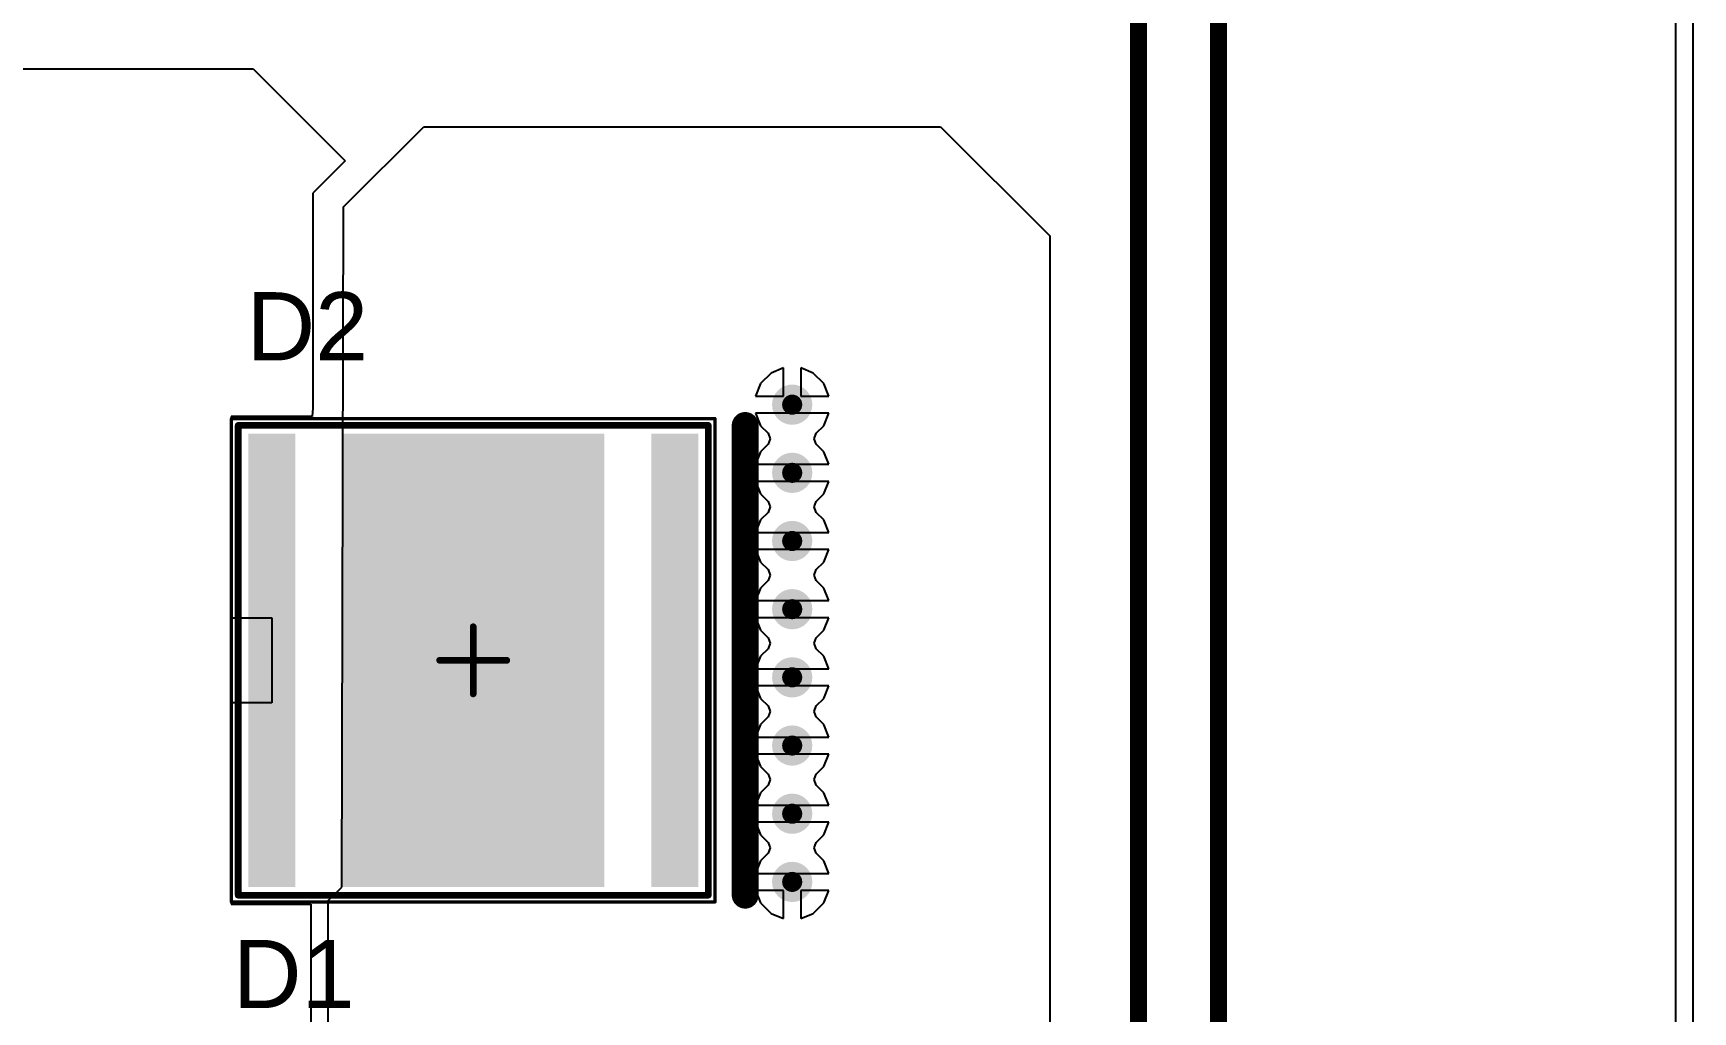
# Model space of a CAD drawing. Header units: inches. Extents: x 0 to 6, y 0 to 4.
# Drawn here: x 1.752 to 2.725, y 0.784 to 1.358 of the extents above; entities that cross this region are included whole.
import ezdxf

# ---------------------------------------------------------------- set-up
doc = ezdxf.new("R2010")
doc.units = ezdxf.units.IN
doc.header["$MEASUREMENT"] = 0
for name, color, linetype in [('Bottom Layer', 5, 'Continuous'), ('Multi-Layer', 9, 'Continuous'), ('Top 3D Body', 56, 'Continuous'), ('Top Courtyard', 56, 'Continuous'), ('Top Layer', 1, 'Continuous'), ('Top Overlay', 2, 'Continuous'), ('Top Paste', 8, 'Continuous'), ('Top Solder', 216, 'Continuous'), ('Via Holes', 16, 'Continuous')]:
    doc.layers.add(name, color=color, linetype=linetype)
doc.styles.add('Arial', font='', dxfattribs={"height": 0.2})
doc.styles.get('Arial').set_extended_font_data('Arial')

# ---------------------------------------------------------------- blocks, each defined once
blk = doc.blocks.new('CREE_MK_R_2_V_9')
at = {"layer": 'Top Layer'}
for points in [[(-0.13189, 0.13307), (-0.10433, 0.13307), (-0.10433, -0.13307), (-0.13189, -0.13307)], [(-0.07677, 0.13307), (0.07677, 0.13307), (0.07677, -0.13307), (-0.07677, -0.13307)], [(0.10433, 0.13307), (0.13189, 0.13307), (0.13189, -0.13307), (0.10433, -0.13307)]]:
    blk.add_hatch(color=1, dxfattribs=at).paths.add_polyline_path(points)
at = {"layer": 'Top Paste'}
for points in [[(-0.13189, 0.13307), (-0.10433, 0.13307), (-0.10433, -0.13307), (-0.13189, -0.13307)], [(-0.07677, 0.13307), (0.07677, 0.13307), (0.07677, -0.13307), (-0.07677, -0.13307)], [(0.10433, 0.13307), (0.13189, 0.13307), (0.13189, -0.13307), (0.10433, -0.13307)]]:
    blk.add_hatch(color=8, dxfattribs=at).paths.add_polyline_path(points)
at = {"layer": 'Top Solder'}
for points in [[(-0.13189, 0.13307), (-0.10433, 0.13307), (-0.10433, -0.13307), (-0.13189, -0.13307)], [(-0.07677, 0.13307), (0.07677, 0.13307), (0.07677, -0.13307), (-0.07677, -0.13307)], [(0.10433, 0.13307), (0.13189, 0.13307), (0.13189, -0.13307), (0.10433, -0.13307)]]:
    blk.add_hatch(color=216, dxfattribs=at).paths.add_polyline_path(points)
at = {"layer": 'Top 3D Body'}
for points in [[(-0.1378, -0.1378, 0.00394, 0.00394, 0), (-0.1378, 0.1378, 0.00394, 0.00394, 0)], [(-0.1378, 0.1378, 0.00394, 0.00394, 0), (0.1378, 0.1378, 0.00394, 0.00394, 0)], [(0.1378, -0.1378, 0.00394, 0.00394, 0), (0.1378, 0.1378, 0.00394, 0.00394, 0)], [(-0.1378, -0.1378, 0.00394, 0.00394, 0), (0.1378, -0.1378, 0.00394, 0.00394, 0)]]:
    blk.add_lwpolyline(points, format="xyseb", dxfattribs=at)
for points in [[(-0.13878, 0.1378, 0.00197, 0.00197, 1), (-0.13681, 0.1378, 0.00197, 0.00197, 1)], [(-0.13878, 0.1378, 0.00197, 0.00197, 1), (-0.13681, 0.1378, 0.00197, 0.00197, 1)], [(0.13681, 0.1378, 0.00197, 0.00197, 1), (0.13878, 0.1378, 0.00197, 0.00197, 1)], [(0.13681, 0.1378, 0.00197, 0.00197, 1), (0.13878, 0.1378, 0.00197, 0.00197, 1)], [(-0.13878, -0.1378, 0.00197, 0.00197, 1), (-0.13681, -0.1378, 0.00197, 0.00197, 1)], [(-0.13878, -0.1378, 0.00197, 0.00197, 1), (-0.13681, -0.1378, 0.00197, 0.00197, 1)], [(0.13681, -0.1378, 0.00197, 0.00197, 1), (0.13878, -0.1378, 0.00197, 0.00197, 1)], [(0.13681, -0.1378, 0.00197, 0.00197, 1), (0.13878, -0.1378, 0.00197, 0.00197, 1)]]:
    blk.add_lwpolyline(points, format="xyseb", close=True, dxfattribs=at)
at = {"layer": 'Top Courtyard'}
for points in [[(-0.14173, -0.14173, 0.00197, 0.00197, 0), (-0.14173, 0.14173, 0.00197, 0.00197, 0)], [(-0.14173, 0.14173, 0.00197, 0.00197, 0), (0.14173, 0.14173, 0.00197, 0.00197, 0)], [(0.14173, -0.14173, 0.00197, 0.00197, 0), (0.14173, 0.14173, 0.00197, 0.00197, 0)], [(0, -0.01969, 0.00394, 0.00394, 0), (0, 0.01969, 0.00394, 0.00394, 0)], [(-0.01969, 0, 0.00394, 0.00394, 0), (0.01969, 0, 0.00394, 0.00394, 0)], [(-0.14173, -0.14173, 0.00197, 0.00197, 0), (0.14173, -0.14173, 0.00197, 0.00197, 0)]]:
    blk.add_lwpolyline(points, format="xyseb", dxfattribs=at)
for points in [[(-0.14222, 0.14173, 0.000984, 0.000984, 1), (-0.14124, 0.14173, 0.000984, 0.000984, 1)], [(-0.14222, 0.14173, 0.000984, 0.000984, 1), (-0.14124, 0.14173, 0.000984, 0.000984, 1)], [(0.14124, 0.14173, 0.000984, 0.000984, 1), (0.14222, 0.14173, 0.000984, 0.000984, 1)], [(0.14124, 0.14173, 0.000984, 0.000984, 1), (0.14222, 0.14173, 0.000984, 0.000984, 1)], [(-0.00098, 0.01969, 0.00197, 0.00197, 1), (0.00098, 0.01969, 0.00197, 0.00197, 1)], [(-0.02067, 0, 0.00197, 0.00197, 1), (-0.0187, 0, 0.00197, 0.00197, 1)], [(0.0187, 0, 0.00197, 0.00197, 1), (0.02067, 0, 0.00197, 0.00197, 1)], [(-0.00098, -0.01969, 0.00197, 0.00197, 1), (0.00098, -0.01969, 0.00197, 0.00197, 1)], [(-0.14222, -0.14173, 0.000984, 0.000984, 1), (-0.14124, -0.14173, 0.000984, 0.000984, 1)], [(-0.14222, -0.14173, 0.000984, 0.000984, 1), (-0.14124, -0.14173, 0.000984, 0.000984, 1)], [(0.14124, -0.14173, 0.000984, 0.000984, 1), (0.14222, -0.14173, 0.000984, 0.000984, 1)], [(0.14124, -0.14173, 0.000984, 0.000984, 1), (0.14222, -0.14173, 0.000984, 0.000984, 1)]]:
    blk.add_lwpolyline(points, format="xyseb", close=True, dxfattribs=at)
at = {"layer": 'Top Overlay'}
blk.add_lwpolyline([(0.15945, -0.1378, 0.01575, 0.01575, 0), (0.15945, 0.1378, 0.01575, 0.01575, 0)], format="xyseb", dxfattribs=at)
for points in [[(0.15551, 0.1378, 0.00787, 0.00787, 1), (0.16339, 0.1378, 0.00787, 0.00787, 1)], [(0.15551, -0.1378, 0.00787, 0.00787, 1), (0.16339, -0.1378, 0.00787, 0.00787, 1)]]:
    blk.add_lwpolyline(points, format="xyseb", close=True, dxfattribs=at)

msp = doc.modelspace()

# ---------------------------------------------------------------- hatches: boundary and pattern name
at = {"layer": 'Bottom Layer'}
h = msp.add_hatch(color=5, dxfattribs=at)
edge = h.paths.add_edge_path()
edge.add_arc((2.197, 1.14), 0.01181, 0, 360)
h = msp.add_hatch(color=5, dxfattribs=at)
edge = h.paths.add_edge_path()
edge.add_arc((2.197, 1.1), 0.01181, 0, 360)
h = msp.add_hatch(color=5, dxfattribs=at)
edge = h.paths.add_edge_path()
edge.add_arc((2.197, 1.06), 0.01181, 0, 360)
h = msp.add_hatch(color=5, dxfattribs=at)
edge = h.paths.add_edge_path()
edge.add_arc((2.197, 1.02), 0.01181, 0, 360)
h = msp.add_hatch(color=5, dxfattribs=at)
edge = h.paths.add_edge_path()
edge.add_arc((2.197, 0.98), 0.01181, 0, 360)
h = msp.add_hatch(color=5, dxfattribs=at)
edge = h.paths.add_edge_path()
edge.add_arc((2.197, 0.94), 0.01181, 0, 360)
h = msp.add_hatch(color=5, dxfattribs=at)
edge = h.paths.add_edge_path()
edge.add_arc((2.197, 0.9), 0.01181, 0, 360)
h = msp.add_hatch(color=5, dxfattribs=at)
edge = h.paths.add_edge_path()
edge.add_arc((2.197, 0.86), 0.01181, 0, 360)
at = {"layer": 'Top Layer'}
h = msp.add_hatch(color=1, dxfattribs=at)
edge = h.paths.add_edge_path()
edge.add_arc((2.197, 1.14), 0.01181, 0, 360)
h = msp.add_hatch(color=1, dxfattribs=at)
edge = h.paths.add_edge_path()
edge.add_arc((2.197, 1.1), 0.01181, 0, 360)
h = msp.add_hatch(color=1, dxfattribs=at)
edge = h.paths.add_edge_path()
edge.add_arc((2.197, 1.06), 0.01181, 0, 360)
h = msp.add_hatch(color=1, dxfattribs=at)
edge = h.paths.add_edge_path()
edge.add_arc((2.197, 1.02), 0.01181, 0, 360)
h = msp.add_hatch(color=1, dxfattribs=at)
edge = h.paths.add_edge_path()
edge.add_arc((2.197, 0.98), 0.01181, 0, 360)
h = msp.add_hatch(color=1, dxfattribs=at)
edge = h.paths.add_edge_path()
edge.add_arc((2.197, 0.94), 0.01181, 0, 360)
h = msp.add_hatch(color=1, dxfattribs=at)
edge = h.paths.add_edge_path()
edge.add_arc((2.197, 0.9), 0.01181, 0, 360)
h = msp.add_hatch(color=1, dxfattribs=at)
edge = h.paths.add_edge_path()
edge.add_arc((2.197, 0.86), 0.01181, 0, 360)
at = {"layer": 'Via Holes'}
h = msp.add_hatch(color=7, dxfattribs=at)
edge = h.paths.add_edge_path()
edge.add_arc((2.197, 1.14), 0.00591, 0, 360)
h = msp.add_hatch(color=7, dxfattribs=at)
edge = h.paths.add_edge_path()
edge.add_arc((2.197, 1.1), 0.00591, 0, 360)
h = msp.add_hatch(color=7, dxfattribs=at)
edge = h.paths.add_edge_path()
edge.add_arc((2.197, 1.06), 0.00591, 0, 360)
h = msp.add_hatch(color=7, dxfattribs=at)
edge = h.paths.add_edge_path()
edge.add_arc((2.197, 1.02), 0.00591, 0, 360)
h = msp.add_hatch(color=7, dxfattribs=at)
edge = h.paths.add_edge_path()
edge.add_arc((2.197, 0.98), 0.00591, 0, 360)
h = msp.add_hatch(color=7, dxfattribs=at)
edge = h.paths.add_edge_path()
edge.add_arc((2.197, 0.94), 0.00591, 0, 360)
h = msp.add_hatch(color=7, dxfattribs=at)
edge = h.paths.add_edge_path()
edge.add_arc((2.197, 0.9), 0.00591, 0, 360)
h = msp.add_hatch(color=7, dxfattribs=at)
edge = h.paths.add_edge_path()
edge.add_arc((2.197, 0.86), 0.00591, 0, 360)

# ---------------------------------------------------------------- linework, layer by layer
at = {"layer": 'Bottom Layer'}
for p, q in [((2.7148, 1.47078), (2.7148, 0.15422)), ((2.18465, 1.15849), (2.17851, 1.15235)), ((2.192, 1.16154), (2.18465, 1.15849)), ((2.192, 1.145), (2.192, 1.16154)), ((2.20935, 1.15849), (2.202, 1.16154)), ((2.202, 1.16154), (2.202, 1.145)), ((2.21549, 1.15235), (2.20935, 1.15849)), ((2.17851, 1.15235), (2.17546, 1.145)), ((2.21854, 1.145), (2.21549, 1.15235)), ((2.17546, 1.145), (2.192, 1.145)), ((2.202, 1.145), (2.21854, 1.145)), ((2.21854, 1.135), (2.17546, 1.135)), ((2.17546, 1.135), (2.17851, 1.12765)), ((2.21549, 1.12765), (2.21854, 1.135)), ((2.17851, 1.12765), (2.18295, 1.1232)), ((2.18295, 1.1232), (2.1841, 1.12)), ((2.1841, 1.12), (2.18295, 1.1168)), ((2.2099, 1.12), (2.21105, 1.1232)), ((2.21105, 1.1168), (2.2099, 1.12)), ((2.21105, 1.1232), (2.21549, 1.12765)), ((2.17851, 1.11235), (2.17546, 1.105)), ((2.18295, 1.1168), (2.17851, 1.11235)), ((2.21549, 1.11235), (2.21105, 1.1168)), ((2.21854, 1.105), (2.21549, 1.11235)), ((2.17546, 1.105), (2.21854, 1.105)), ((2.21854, 1.095), (2.17546, 1.095)), ((2.17546, 1.095), (2.17851, 1.08765)), ((2.21549, 1.08765), (2.21854, 1.095)), ((2.17851, 1.08765), (2.18295, 1.0832)), ((2.18295, 1.0832), (2.1841, 1.08)), ((2.2099, 1.08), (2.21105, 1.0832)), ((2.21105, 1.0832), (2.21549, 1.08765)), ((2.17851, 1.07235), (2.17546, 1.065)), ((2.18295, 1.0768), (2.17851, 1.07235)), ((2.1841, 1.08), (2.18295, 1.0768)), ((2.21105, 1.0768), (2.2099, 1.08)), ((2.21549, 1.07235), (2.21105, 1.0768)), ((2.21854, 1.065), (2.21549, 1.07235)), ((2.17546, 1.065), (2.21854, 1.065)), ((2.21854, 1.055), (2.17546, 1.055)), ((2.17546, 1.055), (2.17851, 1.04765)), ((2.21549, 1.04765), (2.21854, 1.055)), ((2.17851, 1.04765), (2.18295, 1.0432)), ((2.18295, 1.0432), (2.1841, 1.04)), ((2.2099, 1.04), (2.21105, 1.0432)), ((2.21105, 1.0432), (2.21549, 1.04765)), ((2.17851, 1.03235), (2.17546, 1.025)), ((2.18295, 1.0368), (2.17851, 1.03235)), ((2.1841, 1.04), (2.18295, 1.0368)), ((2.21105, 1.0368), (2.2099, 1.04)), ((2.21549, 1.03235), (2.21105, 1.0368)), ((2.21854, 1.025), (2.21549, 1.03235)), ((2.17546, 1.025), (2.21854, 1.025)), ((2.21854, 1.015), (2.17546, 1.015)), ((2.17546, 1.015), (2.17851, 1.00765)), ((2.21549, 1.00765), (2.21854, 1.015)), ((2.17851, 1.00765), (2.18295, 1.0032)), ((2.18295, 1.0032), (2.1841, 1)), ((2.2099, 1), (2.21105, 1.0032)), ((2.21105, 1.0032), (2.21549, 1.00765)), ((2.18295, 0.9968), (2.17851, 0.99235)), ((2.1841, 1), (2.18295, 0.9968)), ((2.21105, 0.9968), (2.2099, 1)), ((2.21549, 0.99235), (2.21105, 0.9968)), ((2.17851, 0.99235), (2.17546, 0.985)), ((2.17546, 0.985), (2.21854, 0.985)), ((2.21854, 0.985), (2.21549, 0.99235)), ((2.21854, 0.975), (2.17546, 0.975)), ((2.17546, 0.975), (2.17851, 0.96765)), ((2.21549, 0.96765), (2.21854, 0.975)), ((2.17851, 0.96765), (2.18295, 0.9632)), ((2.21105, 0.9632), (2.21549, 0.96765)), ((2.18295, 0.9568), (2.17851, 0.95235)), ((2.18295, 0.9632), (2.1841, 0.96)), ((2.1841, 0.96), (2.18295, 0.9568)), ((2.2099, 0.96), (2.21105, 0.9632)), ((2.21105, 0.9568), (2.2099, 0.96)), ((2.21549, 0.95235), (2.21105, 0.9568)), ((2.17851, 0.95235), (2.17546, 0.945)), ((2.17546, 0.945), (2.21854, 0.945)), ((2.21854, 0.945), (2.21549, 0.95235)), ((2.21854, 0.935), (2.17546, 0.935)), ((2.17546, 0.935), (2.17851, 0.92765)), ((2.21549, 0.92765), (2.21854, 0.935)), ((2.17851, 0.92765), (2.18295, 0.9232)), ((2.21105, 0.9232), (2.21549, 0.92765)), ((2.18295, 0.9168), (2.17851, 0.91235)), ((2.18295, 0.9232), (2.1841, 0.92)), ((2.1841, 0.92), (2.18295, 0.9168)), ((2.2099, 0.92), (2.21105, 0.9232)), ((2.21105, 0.9168), (2.2099, 0.92)), ((2.21549, 0.91235), (2.21105, 0.9168)), ((2.17851, 0.91235), (2.17546, 0.905)), ((2.17546, 0.905), (2.21854, 0.905)), ((2.21854, 0.905), (2.21549, 0.91235)), ((2.21854, 0.895), (2.17546, 0.895)), ((2.17546, 0.895), (2.17851, 0.88765)), ((2.17851, 0.88765), (2.18295, 0.8832)), ((2.21105, 0.8832), (2.21549, 0.88765)), ((2.21549, 0.88765), (2.21854, 0.895)), ((2.18295, 0.8768), (2.17851, 0.87235)), ((2.18295, 0.8832), (2.1841, 0.88)), ((2.1841, 0.88), (2.18295, 0.8768)), ((2.2099, 0.88), (2.21105, 0.8832)), ((2.21105, 0.8768), (2.2099, 0.88)), ((2.21549, 0.87235), (2.21105, 0.8768)), ((2.17851, 0.87235), (2.17546, 0.865)), ((2.21854, 0.865), (2.21549, 0.87235)), ((2.17546, 0.865), (2.21854, 0.865)), ((2.192, 0.855), (2.17546, 0.855)), ((2.17546, 0.855), (2.17851, 0.84765)), ((2.17851, 0.84765), (2.18465, 0.84151)), ((2.192, 0.83846), (2.192, 0.855)), ((2.21854, 0.855), (2.202, 0.855)), ((2.202, 0.855), (2.202, 0.83846)), ((2.20935, 0.84151), (2.21549, 0.84765)), ((2.21549, 0.84765), (2.21854, 0.855)), ((2.18465, 0.84151), (2.192, 0.83846)), ((2.202, 0.83846), (2.20935, 0.84151))]:
    msp.add_line(p, q, dxfattribs=at)
at = {"layer": 'Multi-Layer'}
msp.add_line((2.725, 1.475), (2.725, 0.15), dxfattribs=at)
at = {"layer": 'Top Layer'}
for p, q in [((0.074, 1.337), (1.881, 1.337)), ((1.881, 1.337), (1.935, 1.283)), ((1.934, 1.256), (1.981, 1.303)), ((1.981, 1.303), (2.284, 1.303)), ((2.284, 1.303), (2.348, 1.239)), ((1.935, 1.283), (1.916, 1.264)), ((1.916, 1.264), (1.916, 1.13793)), ((1.933, 0.857), (1.934, 1.256)), ((2.348, 1.239), (2.348, 0.535)), ((2.18465, 1.15849), (2.17851, 1.15235)), ((2.192, 1.16154), (2.18465, 1.15849)), ((2.192, 1.145), (2.192, 1.16154)), ((2.20935, 1.15849), (2.202, 1.16154)), ((2.202, 1.16154), (2.202, 1.145)), ((2.21549, 1.15235), (2.20935, 1.15849)), ((2.17851, 1.15235), (2.17546, 1.145)), ((2.21854, 1.145), (2.21549, 1.15235)), ((2.17546, 1.145), (2.192, 1.145)), ((2.202, 1.145), (2.21854, 1.145)), ((1.91567, 1.13307), (1.86811, 1.13307)), ((1.86811, 1.13307), (1.86811, 1.015)), ((1.916, 1.13793), (1.91567, 1.13307)), ((2.21854, 1.135), (2.17546, 1.135)), ((2.17546, 1.135), (2.17851, 1.12765)), ((2.21549, 1.12765), (2.21854, 1.135)), ((2.17851, 1.12765), (2.18295, 1.1232)), ((2.18295, 1.1232), (2.1841, 1.12)), ((2.1841, 1.12), (2.18295, 1.1168)), ((2.2099, 1.12), (2.21105, 1.1232)), ((2.21105, 1.1168), (2.2099, 1.12)), ((2.21105, 1.1232), (2.21549, 1.12765)), ((2.17851, 1.11235), (2.17546, 1.105)), ((2.18295, 1.1168), (2.17851, 1.11235)), ((2.21549, 1.11235), (2.21105, 1.1168)), ((2.21854, 1.105), (2.21549, 1.11235)), ((2.17546, 1.105), (2.21854, 1.105)), ((2.21854, 1.095), (2.17546, 1.095)), ((2.17546, 1.095), (2.17851, 1.08765)), ((2.21549, 1.08765), (2.21854, 1.095)), ((2.17851, 1.08765), (2.18295, 1.0832)), ((2.18295, 1.0832), (2.1841, 1.08)), ((2.2099, 1.08), (2.21105, 1.0832)), ((2.21105, 1.0832), (2.21549, 1.08765)), ((2.17851, 1.07235), (2.17546, 1.065)), ((2.18295, 1.0768), (2.17851, 1.07235)), ((2.1841, 1.08), (2.18295, 1.0768)), ((2.21105, 1.0768), (2.2099, 1.08)), ((2.21549, 1.07235), (2.21105, 1.0768)), ((2.21854, 1.065), (2.21549, 1.07235)), ((2.17546, 1.065), (2.21854, 1.065)), ((2.21854, 1.055), (2.17546, 1.055)), ((2.17546, 1.055), (2.17851, 1.04765)), ((2.21549, 1.04765), (2.21854, 1.055)), ((2.17851, 1.04765), (2.18295, 1.0432)), ((2.18295, 1.0432), (2.1841, 1.04)), ((2.2099, 1.04), (2.21105, 1.0432)), ((2.21105, 1.0432), (2.21549, 1.04765)), ((2.17851, 1.03235), (2.17546, 1.025)), ((2.18295, 1.0368), (2.17851, 1.03235)), ((2.1841, 1.04), (2.18295, 1.0368)), ((2.21105, 1.0368), (2.2099, 1.04)), ((2.21549, 1.03235), (2.21105, 1.0368)), ((2.21854, 1.025), (2.21549, 1.03235)), ((2.17546, 1.025), (2.21854, 1.025)), ((1.86811, 1.015), (1.89189, 1.015)), ((1.89189, 1.015), (1.89189, 0.965)), ((2.21854, 1.015), (2.17546, 1.015)), ((2.17546, 1.015), (2.17851, 1.00765)), ((2.21549, 1.00765), (2.21854, 1.015)), ((2.17851, 1.00765), (2.18295, 1.0032)), ((2.18295, 1.0032), (2.1841, 1)), ((2.2099, 1), (2.21105, 1.0032)), ((2.21105, 1.0032), (2.21549, 1.00765)), ((2.18295, 0.9968), (2.17851, 0.99235)), ((2.1841, 1), (2.18295, 0.9968)), ((2.21105, 0.9968), (2.2099, 1)), ((2.21549, 0.99235), (2.21105, 0.9968)), ((2.17851, 0.99235), (2.17546, 0.985)), ((2.17546, 0.985), (2.21854, 0.985)), ((2.21854, 0.985), (2.21549, 0.99235)), ((2.21854, 0.975), (2.17546, 0.975)), ((2.17546, 0.975), (2.17851, 0.96765)), ((2.21549, 0.96765), (2.21854, 0.975)), ((1.89189, 0.965), (1.86811, 0.965)), ((1.86811, 0.965), (1.86811, 0.84693)), ((2.17851, 0.96765), (2.18295, 0.9632)), ((2.21105, 0.9632), (2.21549, 0.96765)), ((2.18295, 0.9568), (2.17851, 0.95235)), ((2.18295, 0.9632), (2.1841, 0.96)), ((2.1841, 0.96), (2.18295, 0.9568)), ((2.2099, 0.96), (2.21105, 0.9632)), ((2.21105, 0.9568), (2.2099, 0.96)), ((2.21549, 0.95235), (2.21105, 0.9568)), ((2.17851, 0.95235), (2.17546, 0.945)), ((2.17546, 0.945), (2.21854, 0.945)), ((2.21854, 0.945), (2.21549, 0.95235)), ((2.21854, 0.935), (2.17546, 0.935)), ((2.17546, 0.935), (2.17851, 0.92765)), ((2.21549, 0.92765), (2.21854, 0.935)), ((2.17851, 0.92765), (2.18295, 0.9232)), ((2.21105, 0.9232), (2.21549, 0.92765)), ((2.18295, 0.9168), (2.17851, 0.91235)), ((2.18295, 0.9232), (2.1841, 0.92)), ((2.1841, 0.92), (2.18295, 0.9168)), ((2.2099, 0.92), (2.21105, 0.9232)), ((2.21105, 0.9168), (2.2099, 0.92)), ((2.21549, 0.91235), (2.21105, 0.9168)), ((2.17851, 0.91235), (2.17546, 0.905)), ((2.17546, 0.905), (2.21854, 0.905)), ((2.21854, 0.905), (2.21549, 0.91235)), ((2.21854, 0.895), (2.17546, 0.895)), ((2.17546, 0.895), (2.17851, 0.88765)), ((2.17851, 0.88765), (2.18295, 0.8832)), ((2.21105, 0.8832), (2.21549, 0.88765)), ((2.21549, 0.88765), (2.21854, 0.895)), ((2.18295, 0.8768), (2.17851, 0.87235)), ((2.18295, 0.8832), (2.1841, 0.88)), ((2.1841, 0.88), (2.18295, 0.8768)), ((2.2099, 0.88), (2.21105, 0.8832)), ((2.21105, 0.8768), (2.2099, 0.88)), ((2.21549, 0.87235), (2.21105, 0.8768)), ((2.17851, 0.87235), (2.17546, 0.865)), ((2.21854, 0.865), (2.21549, 0.87235)), ((1.925, 0.849), (1.933, 0.857)), ((2.17546, 0.865), (2.21854, 0.865)), ((1.86811, 0.84693), (1.9148, 0.84693)), ((1.9148, 0.84693), (1.9148, 0.457)), ((1.925, 0.452), (1.925, 0.849)), ((2.192, 0.855), (2.17546, 0.855)), ((2.17546, 0.855), (2.17851, 0.84765)), ((2.17851, 0.84765), (2.18465, 0.84151)), ((2.192, 0.83846), (2.192, 0.855)), ((2.21854, 0.855), (2.202, 0.855)), ((2.202, 0.855), (2.202, 0.83846)), ((2.20935, 0.84151), (2.21549, 0.84765)), ((2.21549, 0.84765), (2.21854, 0.855)), ((2.18465, 0.84151), (2.192, 0.83846)), ((2.202, 0.83846), (2.20935, 0.84151))]:
    msp.add_line(p, q, dxfattribs=at)
for points in [[(2.447, 0.153, 0.01, 0.01, 0), (2.447, 1.458, 0.01, 0.01, 0)], [(2.4, 0.1, 0.01, 0.01, 0), (2.4, 1.427, 0.01, 0.01, 0)]]:
    msp.add_lwpolyline(points, format="xyseb", dxfattribs=at)

# ---------------------------------------------------------------- block references
msp.add_blockref('CREE_MK_R_2_V_9', (2.01, 0.99))

# ---------------------------------------------------------------- texts
at = {"layer": 'Top Overlay', "style": 'Arial'}
for s, p in [('D2', (1.877, 1.166)), ('D1', (1.869, 0.786))]:
    msp.add_text(s, height=0.04, dxfattribs=at).set_placement(p)

doc.saveas('drawing.dxf')
